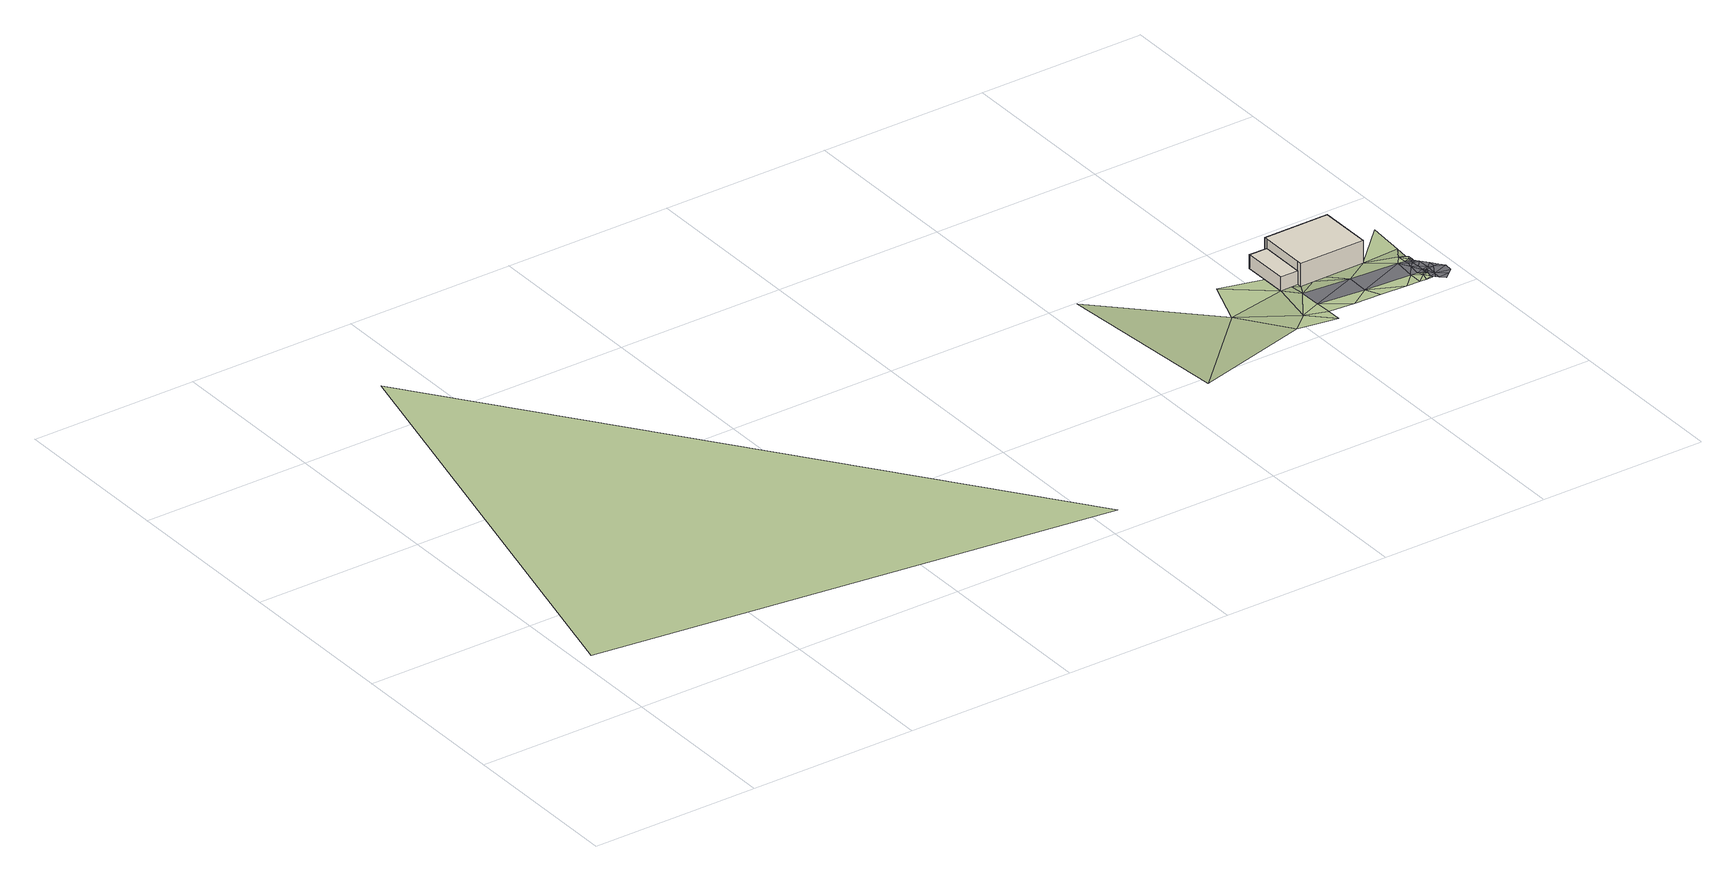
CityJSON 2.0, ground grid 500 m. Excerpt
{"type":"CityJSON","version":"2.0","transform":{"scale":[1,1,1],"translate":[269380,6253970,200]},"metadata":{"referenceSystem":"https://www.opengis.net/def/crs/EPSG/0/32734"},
"CityObjects":{
"building1":{"type":"Building","attributes":{"building":"yes","building:levels":1,"building_height":4.1,"roof_height":14.78,"ground_height":10.68,"plus_code":"4FRW3CCR+X4G"},"geometry":[{"type":"Solid","lod":"1","boundaries":[[[[0,1,2,3]],[[1,4,5,2]],[[4,6,7,5]],[[6,0,3,7]],[[3,2,5,7]],[[6,4,1,0]]]]}]},
"building2":{"type":"Building","attributes":{"building":"yes","building:levels":2,"building_height":6.9,"roof_height":17.58,"ground_height":10.68,"plus_code":"4FRW3CCR+X5H"},"geometry":[{"type":"Solid","lod":"1","boundaries":[[[[0,8,9,10]],[[8,11,12,9]],[[11,13,14,12]],[[13,15,16,14]],[[15,1,17,16]],[[1,0,10,17]],[[10,9,12,14,16,17]],[[1,15,13,11,8,0]]]]}]},
"terrain1":{"type":"TINRelief","geometry":[{"type":"CompositeSurface","lod":"1","boundaries":[[[18,19,20]],[[21,22,23]],[[24,22,21]],[[24,25,22]],[[6,26,22]],[[6,22,25]],[[27,25,24]],[[27,28,25]],[[25,28,29]],[[30,26,6]],[[29,31,25]],[[6,25,31]],[[32,29,28]],[[6,31,33]],[[8,33,31]],[[8,0,33]],[[8,31,34]],[[32,35,29]],[[31,36,34]],[[37,35,32]],[[34,36,38]],[[39,35,37]],[[11,38,36]],[[35,39,40]],[[11,36,41]],[[40,39,42]],[[40,42,43]],[[43,42,44]],[[43,45,40]],[[11,41,46]],[[47,43,44]],[[48,47,44]],[[45,43,49]],[[50,45,49]],[[49,43,51]],[[47,51,43]],[[49,51,52]],[[50,49,52]],[[51,53,52]],[[52,53,50]],[[46,41,54]],[[11,46,55]],[[46,54,56]],[[57,56,54]],[[56,58,46]],[[56,57,59]],[[57,60,59]],[[56,59,61]],[[61,58,56]],[[46,58,62]],[[63,11,55]],[[55,46,62]]]}]},
"road1":{"type":"Road","attributes":{"highway":"secondary","name":"Sir Lowry Road","surface":"asphalt","lanes":3,"width":6.6,"oneway":"yes"},"geometry":[{"type":"MultiSurface","lod":"1","boundaries":[[[64,65,66]],[[35,36,29]],[[50,65,45]],[[67,68,69]],[[64,45,65]],[[36,35,41]],[[50,70,65]],[[66,68,64]],[[71,67,72]],[[71,68,67]],[[73,69,74]],[[68,66,69]],[[72,57,71]],[[65,70,75]],[[40,45,64]],[[76,68,71]],[[75,74,65]],[[64,68,76]],[[40,41,35]],[[57,54,71]],[[76,71,54]],[[65,74,66]],[[69,66,74]],[[54,41,76]],[[41,40,64]],[[41,64,76]],[[29,36,31]]]}]},
"road2":{"type":"Road","attributes":{"highway":"residential","name":"Selwyn Street","surface":"asphalt","lanes":1,"width":6},"geometry":[{"type":"MultiSurface","lod":"1","boundaries":[[[77,78,79]],[[74,75,80]],[[81,80,82]],[[74,80,79]],[[70,50,53]],[[51,47,81]],[[82,75,70]],[[82,53,51]],[[82,70,53]],[[81,47,83]],[[75,82,80]],[[82,51,81]],[[77,79,81]],[[84,85,86]],[[87,77,81]],[[79,73,74]],[[86,85,81]],[[86,81,83]],[[87,81,85]],[[81,79,80]],[[73,79,78]]]}]}
},
"vertices":[
[2572,695,38],[2572,834,38],[2572,834,79],[2572,695,79],[2517,834,38],[2517,834,79],[2518,695,38],[2518,695,79],
[2573,684,38],[2573,684,107],[2572,695,107],[2771,685,38],[2771,685,107],[2770,844,38],[2770,844,107],[2572,843,38],[2572,843,107],[2572,834,107],
[2,226,46],[1509,1,69],[384,1701,1],[2075,396,59],[2337,659,38],[2063,963,25],[2431,501,48],[2483,547,48],[2389,799,38],[2550,482,48],[2549,526,48],[2548,572,48],[2518,764,38],[2547,638,48],[2629,523,46],[2552,695,38],[2613,684,38],[2689,563,46],[2691,629,46],[2709,520,46],[2653,684,38],[2789,516,46],[2830,555,46],[2835,620,46],[2829,515,46],[2857,537,46],[2850,514,46],[2849,552,46],[2855,647,46],[2870,521,46],[2870,513,46],[2861,545,46],[2869,549,46],[2872,539,46],[2870,544,46],[2873,549,46],[2855,618,46],[2885,694,36],[2870,623,46],[2875,615,46],[2880,634,46],[2879,620,46],[2878,615,46],[2879,624,46],[2882,654,36],[2894,806,36],
[2856,589,46],[2870,560,46],[2871,580,46],[2882,607,46],[2869,601,46],[2888,599,46],[2873,552,46],[2871,608,46],[2878,611,46],[2905,577,46],[2890,565,46],[2877,555,46],[2859,607,46],
[2932,544,46],[2920,559,46],[2904,557,46],[2888,555,46],[2886,528,46],[2878,550,46],[2877,513,46],[2898,490,46],[2915,505,46],[2884,505,46],[2930,518,46]
]}
